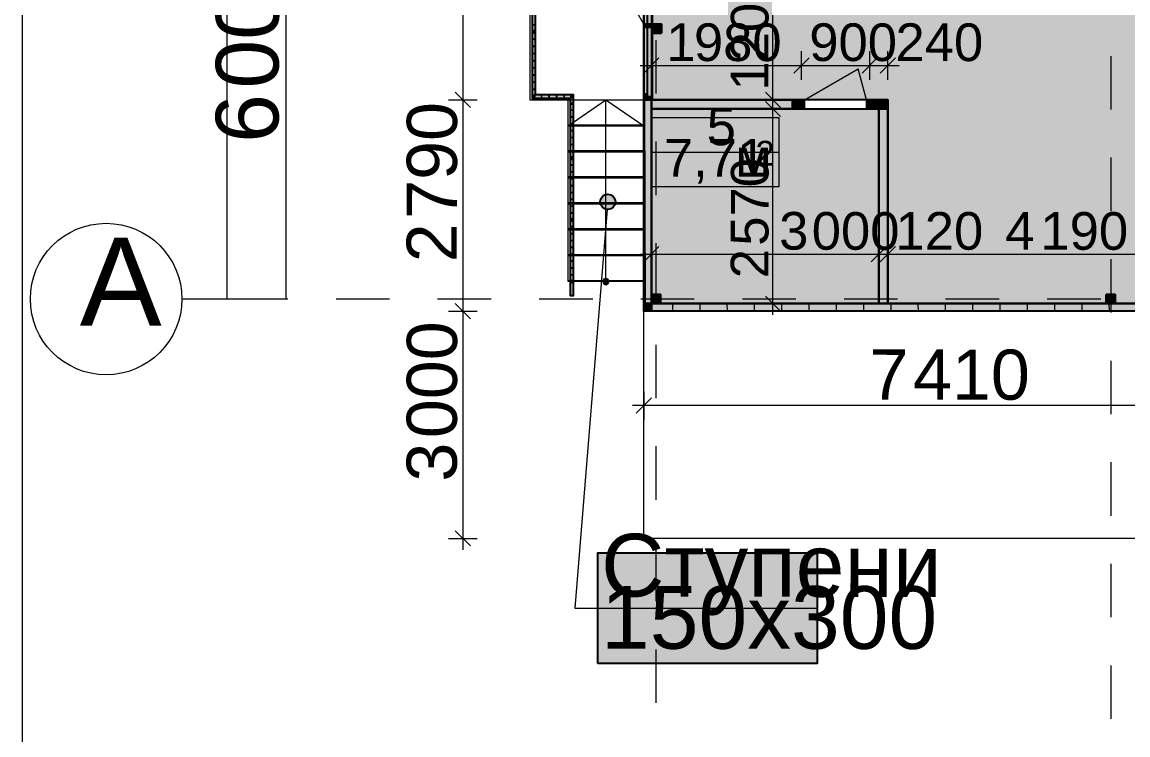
# Model space of a CAD drawing. Extents: x 8 to 21351, y 0 to 420.
# Drawn here: x 19907.7 to 19980.7, y 149.1 to 196.2 of the extents above; entities that cross this region are included whole.
import ezdxf

# ---------------------------------------------------------------- set-up
doc = ezdxf.new("R2010")
doc.units = 0
doc.styles.add('TEYPDFCAD_TEXT', font='arial.ttf')

msp = doc.modelspace()

# ---------------------------------------------------------------- hatches: boundary and pattern name
at = {"true_color": 0xffffff}
for points in [[(20279.756, 191.027), (20279.829, 191.027), (20279.829, 177.578), (19964.828, 177.58), (19964.828, 191.028), (19949.305, 191.029), (19949.306, 208.529), (19972.729, 208.529), (19972.729, 224.978), (19949.228, 224.979), (19949.228, 268.179), (20279.829, 268.177), (20279.829, 224.778), (20279.829, 208.528), (20279.756, 208.528)], [(19941.591, 208.166), (19941.366, 208.391), (19941.366, 191.141), (19941.591, 191.366)], [(19948.728, 191.029), (19948.728, 208.529), (19949.228, 208.529), (19949.228, 191.029)], [(19948.728, 191.029), (19948.728, 208.529), (19949.228, 208.529), (19949.228, 191.029)], [(19948.728, 208.154), (19948.728, 191.404), (19948.978, 191.404), (19948.978, 208.154)], [(19941.416, 195.51), (19941.434, 195.466), (19941.478, 195.447), (19941.523, 195.466), (19941.541, 195.51), (19941.523, 195.554), (19941.478, 195.572), (19941.434, 195.554)], [(19948.728, 195.829), (19949.303, 195.829), (19949.303, 196.029), (19948.728, 196.029)], [(19948.728, 191.229), (19949.303, 191.229), (19949.303, 195.829), (19948.728, 195.829)], [(19949.903, 195.429), (19949.303, 195.429), (19949.303, 196.029), (19949.903, 196.029)], [(19941.366, 191.141), (19943.728, 191.141), (19943.866, 191.141), (19943.866, 190.754), (19944.091, 190.754), (19944.091, 191.366), (19943.978, 191.366), (19943.728, 191.366), (19941.591, 191.366)], [(19941.416, 191.254), (19941.434, 191.209), (19941.478, 191.191), (19941.523, 191.209), (19941.541, 191.254), (19941.523, 191.298), (19941.478, 191.316), (19941.434, 191.298)], [(19943.978, 191.191), (19944.022, 191.209), (19944.04, 191.254), (19944.022, 191.298), (19943.978, 191.316), (19943.934, 191.298), (19943.916, 191.254), (19943.934, 191.209)], [(19948.978, 191.029), (19948.978, 191.404), (19948.728, 191.404), (19948.728, 191.029)], [(19948.728, 191.029), (19949.303, 191.029), (19949.303, 191.229), (19948.728, 191.229)], [(19943.866, 179.029), (19944.091, 179.029), (19944.091, 190.004), (19944.091, 190.254), (19944.091, 190.754), (19943.866, 190.754), (19943.866, 190.254), (19943.866, 190.004)], [(19948.728, 177.579), (19948.728, 191.029), (19949.228, 191.029), (19949.228, 177.579)], [(19949.228, 190.429), (19949.228, 191.029), (19958.528, 191.029), (19958.528, 190.429)], [(19949.228, 177.579), (19949.228, 190.429), (19964.228, 190.428), (19964.228, 177.578)], [(19959.128, 190.429), (19958.528, 190.429), (19958.528, 191.029), (19959.128, 191.029)], [(19959.128, 191.029), (19959.128, 190.454), (19959.328, 190.454), (19959.328, 191.029)], [(19963.628, 190.453), (19963.628, 191.028), (19963.428, 191.028), (19963.428, 190.453)], [(19964.228, 190.428), (19963.628, 190.428), (19963.628, 191.028), (19964.228, 191.028)], [(19964.228, 190.428), (19964.228, 191.028), (19964.828, 191.028)], [(19964.228, 190.428), (19964.828, 191.028), (19964.828, 190.428)], [(19964.228, 190.428), (19964.828, 190.428), (19964.828, 177.578), (19964.228, 177.578)], [(19943.916, 187.179), (19943.934, 187.134), (19943.978, 187.116), (19944.023, 187.134), (19944.041, 187.179), (19944.023, 187.223), (19943.978, 187.241), (19943.934, 187.223)], [(19943.916, 183.104), (19943.934, 183.059), (19943.978, 183.041), (19944.023, 183.059), (19944.041, 183.104), (19944.023, 183.148), (19943.978, 183.166), (19943.934, 183.148)], [(19944.091, 179.029), (19943.866, 179.029), (19943.866, 178.113), (19944.091, 178.113)], [(19943.916, 179.029), (19943.934, 178.984), (19943.978, 178.966), (19944.023, 178.984), (19944.041, 179.029), (19944.023, 179.073), (19943.978, 179.091), (19943.934, 179.073)], [(19949.228, 177.579), (19949.228, 178.179), (19949.828, 178.179), (19949.828, 177.579)], [(19979.228, 178.178), (19979.828, 178.178), (19979.828, 177.578), (19979.228, 177.578)], [(19948.728, 177.079), (19948.728, 177.579), (19949.228, 177.579)], [(19949.228, 177.579), (19949.228, 177.079), (19948.728, 177.079)], [(19949.228, 177.079), (19949.228, 177.579), (19985.778, 177.578), (19985.778, 177.078)], [(19945.704, 153.825), (19945.704, 161.121), (19960.173, 161.121), (19960.173, 153.825)]]:
    msp.add_hatch(color=0, dxfattribs=at).paths.add_polyline_path(points)
at = {"true_color": 0xff5e5e}
msp.add_hatch(color=0, dxfattribs=at).paths.add_polyline_path([(19946.001, 183.942), (19945.892, 184.104), (19945.853, 184.295), (19945.891, 184.486), (19945.999, 184.649), (19946.161, 184.758), (19946.352, 184.796), (19946.543, 184.759), (19946.706, 184.651), (19946.815, 184.489), (19946.853, 184.298), (19946.816, 184.107), (19946.708, 183.944), (19946.546, 183.835), (19946.355, 183.796), (19946.164, 183.834)])
at = {"true_color": 0xffaa78}
msp.add_hatch(color=0, dxfattribs=at).paths.add_polyline_path([(19946.041, 179.029), (19946.096, 178.896), (19946.228, 178.841), (19946.361, 178.896), (19946.416, 179.029), (19946.361, 179.161), (19946.228, 179.216), (19946.096, 179.161)])

# ---------------------------------------------------------------- linework, layer by layer
at = {"color": 7, "lineweight": 20}
msp.add_line((19907.715, 291.981), (19907.715, 4.98), dxfattribs=at)
at = {"color": 7, "lineweight": 15}
for p, q in [((19921.233, 177.879), (19921.233, 267.879)), ((19936.788, 208.529), (19936.788, 191.029)), ((19941.228, 191.004), (19941.228, 208.529)), ((19948.728, 208.529), (19948.728, 191.029)), ((19948.728, 208.154), (19948.728, 191.404)), ((19948.978, 191.404), (19948.978, 208.154)), ((19949.228, 208.529), (19949.228, 191.029)), ((19957.246, 191.029), (19957.246, 208.529)), ((19925.126, 177.879), (19925.126, 207.879)), ((19948.728, 196.029), (19946.853, 199.276)), ((19948.728, 195.829), (19948.728, 196.029)), ((19948.728, 196.029), (19949.303, 196.029)), ((19948.728, 191.229), (19948.728, 195.829)), ((19948.728, 195.829), (19949.303, 195.829)), ((19949.303, 195.829), (19948.728, 195.829)), ((19949.303, 196.029), (19949.303, 195.829)), ((19949.303, 195.829), (19949.303, 191.229)), ((19949.528, 194.972), (19949.528, 191.444)), ((19949.228, 192.357), (19949.228, 194.232)), ((19959.128, 192.357), (19959.128, 194.232)), ((19963.628, 192.356), (19963.628, 194.231)), ((19964.828, 192.356), (19964.828, 194.231)), ((19949.728, 193.794), (19948.728, 192.794)), ((19959.628, 193.794), (19958.628, 192.794)), ((19964.128, 193.794), (19963.128, 192.794)), ((19964.328, 192.794), (19965.328, 193.794)), ((19979.528, 193.914), (19979.528, 190.386)), ((19948.478, 193.294), (19949.228, 193.294)), ((19949.228, 193.294), (19959.128, 193.294)), ((19959.128, 193.294), (19963.628, 193.294)), ((19959.328, 191.029), (19962.879, 193.078)), ((19963.428, 191.028), (19962.879, 193.078)), ((19963.628, 193.294), (19964.828, 193.294)), ((19964.828, 193.294), (19965.578, 193.294)), ((19937.288, 190.529), (19936.288, 191.529)), ((19948.978, 191.404), (19948.728, 191.404)), ((19948.728, 191.404), (19948.728, 191.029)), ((19949.303, 191.229), (19948.728, 191.229)), ((19948.728, 191.029), (19948.728, 191.229)), ((19948.728, 191.229), (19949.303, 191.229)), ((19948.978, 191.029), (19948.978, 191.404)), ((19949.303, 191.229), (19949.303, 191.029)), ((19956.746, 191.529), (19957.746, 190.529)), ((19935.851, 191.029), (19937.726, 191.029)), ((19936.788, 191.029), (19936.788, 177.079)), ((19948.728, 191.004), (19941.228, 191.004)), ((19948.728, 191.029), (19948.728, 177.579)), ((19948.728, 191.029), (19948.978, 191.029)), ((19948.728, 191.029), (19948.978, 191.029)), ((19949.303, 191.029), (19948.728, 191.029)), ((19948.728, 191.029), (19949.228, 191.029)), ((19948.728, 191.029), (19949.228, 191.029)), ((19948.728, 162.079), (19948.728, 191.004)), ((19948.978, 191.029), (19949.228, 191.029)), ((19949.228, 177.579), (19949.228, 191.029)), ((19958.528, 191.029), (19949.228, 191.029)), ((19949.228, 191.029), (19949.228, 190.429)), ((19949.228, 190.429), (19958.528, 190.429)), ((19958.183, 191.029), (19956.308, 191.029)), ((19958.183, 190.429), (19956.308, 190.429)), ((19956.746, 190.929), (19957.746, 189.929)), ((19957.245, 177.579), (19957.245, 190.429)), ((19957.246, 190.429), (19957.246, 191.029)), ((19959.128, 191.029), (19959.128, 190.454)), ((19959.128, 191.029), (19959.328, 191.029)), ((19959.128, 190.454), (19959.128, 191.029)), ((19959.128, 191.029), (19959.128, 190.454)), ((19959.128, 191.029), (19959.128, 190.454)), ((19959.128, 190.454), (19959.128, 190.429)), ((19959.328, 190.454), (19959.128, 190.454)), ((19959.128, 190.454), (19959.128, 190.429)), ((19959.328, 191.029), (19959.328, 190.454)), ((19963.428, 190.453), (19963.428, 191.028)), ((19963.428, 191.028), (19963.628, 191.028)), ((19963.628, 190.453), (19963.428, 190.453)), ((19963.628, 191.028), (19963.628, 190.453)), ((19963.628, 191.028), (19963.628, 190.453)), ((19963.628, 191.028), (19963.628, 190.453)), ((19963.628, 191.028), (19963.628, 190.453)), ((19963.628, 190.453), (19963.628, 190.428)), ((19963.628, 190.453), (19963.628, 190.428)), ((19964.828, 191.028), (19964.228, 191.028)), ((19964.228, 190.428), (19964.228, 177.578)), ((19964.828, 177.578), (19964.828, 191.028)), ((19957.653, 189.837), (19949.253, 189.837)), ((19949.253, 189.837), (19949.253, 187.568)), ((19957.653, 187.568), (19957.653, 189.837)), ((19949.528, 188.269), (19949.528, 184.741)), ((19949.253, 187.568), (19949.253, 185.299)), ((19949.253, 187.568), (19957.653, 187.568)), ((19949.253, 187.568), (19957.653, 187.568)), ((19957.653, 185.299), (19957.653, 187.568)), ((19979.528, 187.211), (19979.528, 183.683)), ((19949.253, 185.299), (19957.653, 185.299)), ((19949.228, 179.905), (19949.228, 181.78)), ((19964.228, 179.904), (19964.228, 181.779)), ((19964.828, 179.904), (19964.828, 181.779)), ((19949.728, 181.342), (19948.728, 180.342)), ((19949.528, 181.566), (19949.528, 178.039)), ((19964.728, 181.342), (19963.728, 180.342)), ((19965.328, 181.342), (19964.328, 180.342)), ((19948.478, 180.842), (19949.228, 180.842)), ((19949.228, 180.842), (19964.228, 180.842)), ((19964.228, 180.842), (19964.828, 180.842)), ((19964.828, 180.842), (19985.778, 180.842)), ((19979.528, 180.508), (19979.528, 176.98)), ((19956.745, 178.079), (19957.745, 177.079)), ((19923.258, 177.879), (19918.258, 177.879)), ((19925.247, 177.879), (19923.258, 177.879)), ((19931.95, 177.879), (19928.422, 177.879)), ((19938.652, 177.879), (19935.124, 177.879)), ((19937.288, 176.579), (19936.288, 177.579)), ((19945.355, 177.879), (19941.827, 177.879)), ((19952.058, 177.879), (19948.53, 177.879)), ((19948.728, 177.079), (19948.728, 177.579)), ((19985.778, 177.578), (19949.228, 177.579)), ((19958.761, 177.879), (19955.233, 177.879)), ((19958.183, 177.579), (19956.308, 177.579)), ((19957.245, 176.829), (19957.245, 177.579)), ((19965.464, 177.878), (19961.936, 177.879)), ((19964.228, 177.578), (19964.828, 177.578)), ((19972.166, 177.878), (19968.638, 177.878)), ((19978.869, 177.878), (19975.341, 177.878)), ((19935.851, 177.079), (19937.726, 177.079)), ((19936.788, 177.079), (19936.788, 162.079)), ((19948.728, 177.079), (19985.778, 177.078)), ((19949.528, 174.864), (19949.528, 171.336)), ((19979.528, 173.805), (19979.528, 170.278)), ((19948.728, 171.787), (19948.728, 169.912)), ((19948.728, 170.85), (19947.978, 170.85)), ((19949.228, 171.35), (19948.228, 170.35)), ((19985.778, 170.85), (19948.728, 170.85)), ((19949.528, 168.161), (19949.528, 164.633)), ((19979.528, 167.103), (19979.528, 163.575)), ((19935.851, 162.079), (19937.726, 162.079)), ((19936.288, 162.579), (19937.288, 161.579)), ((19936.788, 162.079), (19936.788, 161.329)), ((20280.329, 162.077), (19948.728, 162.079)), ((19949.528, 161.458), (19949.528, 157.93)), ((19979.528, 160.4), (19979.528, 156.872)), ((19949.528, 154.755), (19949.528, 151.227)), ((19979.528, 153.697), (19979.528, 150.169))]:
    msp.add_line(p, q, dxfattribs=at)
at = {"color": 0, "lineweight": 0, "true_color": 0x5c5c5c}
for p, q in [((19941.366, 208.391), (19941.366, 191.141)), ((19941.591, 191.366), (19941.591, 208.166)), ((19941.434, 195.554), (19941.416, 195.51)), ((19941.416, 195.51), (19941.434, 195.466)), ((19941.528, 195.983), (19941.428, 195.983)), ((19941.478, 195.572), (19941.434, 195.554)), ((19941.478, 195.933), (19941.478, 196.033)), ((19941.523, 195.554), (19941.479, 195.572)), ((19941.541, 195.51), (19941.523, 195.554)), ((19941.523, 195.466), (19941.541, 195.51)), ((19941.528, 195.037), (19941.428, 195.037)), ((19941.434, 195.466), (19941.478, 195.447)), ((19941.478, 195.447), (19941.522, 195.466)), ((19941.478, 194.987), (19941.478, 195.087)), ((19941.528, 194.564), (19941.428, 194.564)), ((19941.528, 194.091), (19941.428, 194.091)), ((19941.478, 194.514), (19941.478, 194.614)), ((19941.478, 194.041), (19941.478, 194.141)), ((19941.528, 193.618), (19941.428, 193.618)), ((19941.478, 193.568), (19941.478, 193.668)), ((19941.528, 193.145), (19941.428, 193.145)), ((19941.528, 192.672), (19941.428, 192.672)), ((19941.478, 193.095), (19941.478, 193.195)), ((19941.478, 192.622), (19941.478, 192.722)), ((19941.528, 192.199), (19941.428, 192.199)), ((19941.478, 192.149), (19941.478, 192.249)), ((19941.366, 191.141), (19943.728, 191.141)), ((19941.434, 191.298), (19941.416, 191.254)), ((19941.416, 191.254), (19941.434, 191.209)), ((19941.528, 191.727), (19941.428, 191.727)), ((19941.478, 191.316), (19941.434, 191.298)), ((19941.434, 191.209), (19941.478, 191.191)), ((19941.478, 191.677), (19941.478, 191.777)), ((19941.478, 191.191), (19941.522, 191.209)), ((19941.523, 191.298), (19941.479, 191.316)), ((19941.541, 191.254), (19941.523, 191.298)), ((19941.523, 191.209), (19941.541, 191.254)), ((19943.728, 191.366), (19941.591, 191.366)), ((19942.028, 191.254), (19941.928, 191.254)), ((19941.978, 191.304), (19941.978, 191.204)), ((19942.528, 191.254), (19942.428, 191.254)), ((19942.478, 191.304), (19942.478, 191.204)), ((19943.028, 191.254), (19942.928, 191.254)), ((19942.978, 191.304), (19942.978, 191.204)), ((19943.528, 191.254), (19943.428, 191.254)), ((19943.478, 191.304), (19943.478, 191.204)), ((19943.978, 191.366), (19943.728, 191.366)), ((19943.728, 191.141), (19943.866, 191.141)), ((19943.866, 191.141), (19943.866, 190.754)), ((19943.934, 191.298), (19943.916, 191.254)), ((19943.916, 191.254), (19943.934, 191.209)), ((19943.978, 191.316), (19943.934, 191.298)), ((19943.934, 191.209), (19943.978, 191.191)), ((19944.091, 191.366), (19943.978, 191.366)), ((19943.978, 191.191), (19944.022, 191.209)), ((19944.023, 191.298), (19943.979, 191.316)), ((19944.041, 191.254), (19944.023, 191.298)), ((19944.023, 191.209), (19944.041, 191.254)), ((19944.091, 190.754), (19944.091, 191.366)), ((19943.866, 190.754), (19943.866, 190.254)), ((19944.028, 190.801), (19943.928, 190.801)), ((19943.978, 190.751), (19943.978, 190.851)), ((19943.978, 190.298), (19943.978, 190.398)), ((19944.091, 190.254), (19944.091, 190.754)), ((19943.866, 190.254), (19943.866, 190.004)), ((19943.866, 190.004), (19943.866, 179.029)), ((19944.028, 190.348), (19943.928, 190.348)), ((19944.028, 189.895), (19943.928, 189.895)), ((19943.978, 189.845), (19943.978, 189.945)), ((19944.091, 190.004), (19944.091, 190.254)), ((19944.091, 179.029), (19944.091, 190.004)), ((19944.028, 189.442), (19943.928, 189.442)), ((19944.028, 188.99), (19943.928, 188.99)), ((19943.978, 189.392), (19943.978, 189.492)), ((19943.978, 188.94), (19943.978, 189.04)), ((19944.028, 188.537), (19943.928, 188.537)), ((19943.978, 188.487), (19943.978, 188.587)), ((19944.028, 188.084), (19943.928, 188.084)), ((19944.028, 187.631), (19943.928, 187.631)), ((19943.978, 188.034), (19943.978, 188.134)), ((19943.978, 187.581), (19943.978, 187.681)), ((19943.934, 187.223), (19943.916, 187.179)), ((19943.916, 187.179), (19943.934, 187.134)), ((19943.978, 187.241), (19943.934, 187.223)), ((19943.934, 187.134), (19943.978, 187.116)), ((19943.978, 187.116), (19944.022, 187.134)), ((19943.978, 186.676), (19943.978, 186.776)), ((19944.023, 187.223), (19943.979, 187.241)), ((19944.041, 187.179), (19944.023, 187.223)), ((19944.023, 187.134), (19944.041, 187.179)), ((19944.028, 186.726), (19943.928, 186.726)), ((19944.028, 186.273), (19943.928, 186.273)), ((19943.978, 186.223), (19943.978, 186.323)), ((19944.028, 185.82), (19943.928, 185.82)), ((19944.028, 185.367), (19943.928, 185.367)), ((19943.978, 185.77), (19943.978, 185.87)), ((19943.978, 185.317), (19943.978, 185.417)), ((19944.028, 184.915), (19943.928, 184.915)), ((19943.978, 184.865), (19943.978, 184.965)), ((19944.028, 184.462), (19943.928, 184.462)), ((19944.028, 184.009), (19943.928, 184.009)), ((19943.978, 184.412), (19943.978, 184.512)), ((19943.978, 183.959), (19943.978, 184.059)), ((19943.934, 183.148), (19943.916, 183.104)), ((19943.916, 183.104), (19943.934, 183.059)), ((19944.028, 183.556), (19943.928, 183.556)), ((19943.978, 183.166), (19943.934, 183.148)), ((19943.978, 183.506), (19943.978, 183.606)), ((19944.023, 183.148), (19943.979, 183.166)), ((19944.041, 183.104), (19944.023, 183.148)), ((19944.023, 183.059), (19944.041, 183.104)), ((19944.028, 182.651), (19943.928, 182.651)), ((19943.934, 183.059), (19943.978, 183.041)), ((19943.978, 183.041), (19944.022, 183.059)), ((19943.978, 182.601), (19943.978, 182.701)), ((19944.028, 182.198), (19943.928, 182.198)), ((19944.028, 181.745), (19943.928, 181.745)), ((19943.978, 182.148), (19943.978, 182.248)), ((19943.978, 181.695), (19943.978, 181.795)), ((19944.028, 181.292), (19943.928, 181.292)), ((19943.978, 181.242), (19943.978, 181.342)), ((19944.028, 180.84), (19943.928, 180.84)), ((19944.028, 180.387), (19943.928, 180.387)), ((19943.978, 180.79), (19943.978, 180.89)), ((19943.978, 180.337), (19943.978, 180.437)), ((19944.028, 179.934), (19943.928, 179.934)), ((19944.028, 179.481), (19943.928, 179.481)), ((19943.978, 179.884), (19943.978, 179.984)), ((19943.978, 179.431), (19943.978, 179.531)), ((19943.866, 179.029), (19943.866, 178.113)), ((19943.934, 179.073), (19943.916, 179.029)), ((19943.916, 179.029), (19943.934, 178.984)), ((19943.978, 179.091), (19943.934, 179.073)), ((19943.934, 178.984), (19943.978, 178.966)), ((19944.022, 179.073), (19943.978, 179.091)), ((19943.978, 178.966), (19944.022, 178.984)), ((19944.022, 178.984), (19944.04, 179.029)), ((19944.041, 179.029), (19944.023, 179.073)), ((19944.091, 178.113), (19944.091, 179.029)), ((19943.866, 178.113), (19944.091, 178.113))]:
    msp.add_line(p, q, dxfattribs=at)
at = {"color": 0, "lineweight": 30, "true_color": 0x020fa8}
for p, q in [((19949.303, 195.429), (19949.303, 196.029)), ((19949.303, 196.029), (19949.903, 196.029)), ((19949.903, 196.029), (19949.903, 195.429)), ((19949.903, 195.429), (19949.303, 195.429)), ((19958.528, 190.429), (19958.528, 191.029)), ((19958.528, 191.029), (19959.128, 191.029)), ((19959.128, 190.429), (19958.528, 190.429)), ((19959.128, 191.029), (19959.128, 190.429)), ((19963.628, 190.428), (19963.628, 191.028)), ((19963.628, 191.028), (19964.228, 191.028)), ((19964.228, 190.428), (19963.628, 190.428)), ((19964.228, 191.028), (19964.228, 190.428)), ((19949.828, 178.179), (19949.228, 178.179)), ((19949.828, 177.579), (19949.828, 178.179)), ((19979.828, 178.178), (19979.228, 178.178)), ((19979.228, 178.178), (19979.228, 177.578)), ((19979.828, 177.578), (19979.828, 178.178))]:
    msp.add_line(p, q, dxfattribs=at)
at = {"color": 0, "lineweight": 15, "true_color": 0x020fa8}
for p, q in [((19949.303, 195.429), (19949.903, 196.029)), ((19949.903, 195.429), (19949.303, 196.029)), ((19958.528, 190.429), (19959.128, 191.029)), ((19959.128, 190.429), (19958.528, 191.029)), ((19963.628, 190.428), (19964.228, 191.028)), ((19964.228, 190.428), (19963.628, 191.028)), ((19949.228, 177.579), (19949.828, 178.179)), ((19949.828, 177.579), (19949.228, 178.179)), ((19979.228, 177.578), (19979.828, 178.178)), ((19979.828, 177.578), (19979.228, 178.178))]:
    msp.add_line(p, q, dxfattribs=at)
at = {"color": 0, "lineweight": 15, "true_color": 0x7f7f7f}
for p, q in [((19943.728, 189.314), (19943.728, 191.029)), ((19943.728, 191.029), (19948.728, 191.029)), ((19943.728, 189.314), (19946.228, 191.029)), ((19946.228, 189.314), (19946.228, 191.029)), ((19946.228, 191.029), (19948.728, 189.314)), ((19948.728, 191.029), (19948.728, 189.314)), ((19943.728, 189.389), (19948.728, 189.389)), ((19943.728, 187.6), (19943.728, 189.314)), ((19943.728, 189.314), (19948.728, 189.314)), ((19948.728, 189.314), (19943.728, 189.314)), ((19946.228, 180.743), (19946.228, 189.314)), ((19948.728, 189.314), (19948.728, 187.6)), ((19943.728, 187.675), (19948.728, 187.675)), ((19943.728, 185.886), (19943.728, 187.6)), ((19943.728, 187.6), (19948.728, 187.6)), ((19948.728, 187.6), (19943.728, 187.6)), ((19948.728, 187.6), (19948.728, 185.886)), ((19943.728, 185.961), (19948.728, 185.961)), ((19943.728, 184.171), (19943.728, 185.886)), ((19943.728, 185.886), (19948.728, 185.886)), ((19948.728, 185.886), (19943.728, 185.886)), ((19948.728, 185.886), (19948.728, 184.171)), ((19943.728, 184.246), (19948.728, 184.246)), ((19943.728, 182.457), (19943.728, 184.171)), ((19943.728, 184.171), (19948.728, 184.171)), ((19948.728, 184.171), (19943.728, 184.171)), ((19948.728, 184.171), (19948.728, 182.457)), ((19943.728, 182.532), (19948.728, 182.532)), ((19943.728, 180.743), (19943.728, 182.457)), ((19943.728, 182.457), (19948.728, 182.457)), ((19948.728, 182.457), (19943.728, 182.457)), ((19948.728, 182.457), (19948.728, 180.743)), ((19943.728, 180.818), (19948.728, 180.818)), ((19943.728, 179.029), (19943.728, 180.743)), ((19943.728, 180.743), (19948.728, 180.743)), ((19948.728, 180.743), (19943.728, 180.743)), ((19946.228, 179.029), (19946.228, 180.743)), ((19948.728, 180.743), (19948.728, 179.029)), ((19943.728, 179.104), (19948.728, 179.104)), ((19948.728, 179.029), (19943.728, 179.029)), ((19946.041, 179.029), (19946.096, 179.161)), ((19946.096, 178.896), (19946.041, 179.029)), ((19946.096, 179.161), (19946.228, 179.216)), ((19946.228, 178.841), (19946.096, 178.896)), ((19946.228, 179.216), (19946.361, 179.161)), ((19946.361, 178.896), (19946.228, 178.841)), ((19946.361, 179.161), (19946.416, 179.029)), ((19946.416, 179.029), (19946.361, 178.896))]:
    msp.add_line(p, q, dxfattribs=at)
at = {"color": 0, "lineweight": 5, "true_color": 0x53b368}
for p, q in [((19948.837, 177.579), (19948.791, 191.029)), ((19959.093, 190.429), (19959.091, 191.029)), ((19948.838, 177.188), (19948.837, 177.579)), ((19950.638, 177.079), (19950.636, 177.579)), ((19952.438, 177.079), (19952.436, 177.579)), ((19954.238, 177.079), (19954.236, 177.579)), ((19956.038, 177.079), (19956.036, 177.579)), ((19957.838, 177.079), (19957.836, 177.579)), ((19959.638, 177.079), (19959.636, 177.579)), ((19961.438, 177.079), (19961.436, 177.579)), ((19963.238, 177.078), (19963.236, 177.578)), ((19965.038, 177.078), (19965.036, 177.578)), ((19966.838, 177.078), (19966.836, 177.578)), ((19968.639, 177.078), (19968.637, 177.578)), ((19970.439, 177.078), (19970.437, 177.578)), ((19972.239, 177.078), (19972.237, 177.578)), ((19974.039, 177.078), (19974.037, 177.578)), ((19975.839, 177.078), (19975.837, 177.578)), ((19977.639, 177.078), (19977.637, 177.578)), ((19979.439, 177.078), (19979.437, 177.578)), ((19948.838, 177.079), (19948.838, 177.188))]:
    msp.add_line(p, q, dxfattribs=at)
at = {"color": 0, "lineweight": 9, "true_color": 0xff5e5e}
for p, q in [((19946.313, 183.798), (19944.174, 157.473)), ((19944.174, 157.473), (19945.705, 157.473)), ((19945.704, 157.473), (19960.173, 157.473))]:
    msp.add_line(p, q, dxfattribs=at)
at = {"color": 0, "true_color": 0xffffff}
for points in [[(20279.756, 191.027), (20279.829, 191.027), (20279.829, 177.578), (19964.828, 177.58), (19964.828, 191.028), (19949.305, 191.029), (19949.306, 208.529), (19972.729, 208.529), (19972.729, 224.978), (19949.228, 224.979), (19949.228, 268.179), (20279.829, 268.177), (20279.829, 224.778), (20279.829, 208.528), (20279.756, 208.528)], [(19941.591, 208.166), (19941.366, 208.391), (19941.366, 191.141), (19941.591, 191.366)], [(19948.728, 191.029), (19948.728, 208.529), (19949.228, 208.529), (19949.228, 191.029)], [(19948.728, 191.029), (19948.728, 208.529), (19949.228, 208.529), (19949.228, 191.029)], [(19948.728, 208.154), (19948.728, 191.404), (19948.978, 191.404), (19948.978, 208.154)], [(19941.416, 195.51), (19941.434, 195.466), (19941.478, 195.447), (19941.523, 195.466), (19941.541, 195.51), (19941.523, 195.554), (19941.478, 195.572), (19941.434, 195.554)], [(19948.728, 195.829), (19949.303, 195.829), (19949.303, 196.029), (19948.728, 196.029)], [(19948.728, 191.229), (19949.303, 191.229), (19949.303, 195.829), (19948.728, 195.829)], [(19949.903, 195.429), (19949.303, 195.429), (19949.303, 196.029), (19949.903, 196.029)], [(19941.366, 191.141), (19943.728, 191.141), (19943.866, 191.141), (19943.866, 190.754), (19944.091, 190.754), (19944.091, 191.366), (19943.978, 191.366), (19943.728, 191.366), (19941.591, 191.366)], [(19941.416, 191.254), (19941.434, 191.209), (19941.478, 191.191), (19941.523, 191.209), (19941.541, 191.254), (19941.523, 191.298), (19941.478, 191.316), (19941.434, 191.298)], [(19943.978, 191.191), (19944.022, 191.209), (19944.04, 191.254), (19944.022, 191.298), (19943.978, 191.316), (19943.934, 191.298), (19943.916, 191.254), (19943.934, 191.209)], [(19948.978, 191.029), (19948.978, 191.404), (19948.728, 191.404), (19948.728, 191.029)], [(19948.728, 191.029), (19949.303, 191.029), (19949.303, 191.229), (19948.728, 191.229)], [(19943.866, 179.029), (19944.091, 179.029), (19944.091, 190.004), (19944.091, 190.254), (19944.091, 190.754), (19943.866, 190.754), (19943.866, 190.254), (19943.866, 190.004)], [(19948.728, 177.579), (19948.728, 191.029), (19949.228, 191.029), (19949.228, 177.579)], [(19949.228, 190.429), (19949.228, 191.029), (19958.528, 191.029), (19958.528, 190.429)], [(19949.228, 177.579), (19949.228, 190.429), (19964.228, 190.428), (19964.228, 177.578)], [(19959.128, 190.429), (19958.528, 190.429), (19958.528, 191.029), (19959.128, 191.029)], [(19959.128, 191.029), (19959.128, 190.454), (19959.328, 190.454), (19959.328, 191.029)], [(19963.628, 190.453), (19963.628, 191.028), (19963.428, 191.028), (19963.428, 190.453)], [(19964.228, 190.428), (19963.628, 190.428), (19963.628, 191.028), (19964.228, 191.028)], [(19964.228, 190.428), (19964.228, 191.028), (19964.828, 191.028)], [(19964.228, 190.428), (19964.828, 191.028), (19964.828, 190.428)], [(19964.228, 190.428), (19964.828, 190.428), (19964.828, 177.578), (19964.228, 177.578)], [(19943.916, 187.179), (19943.934, 187.134), (19943.978, 187.116), (19944.023, 187.134), (19944.041, 187.179), (19944.023, 187.223), (19943.978, 187.241), (19943.934, 187.223)], [(19943.916, 183.104), (19943.934, 183.059), (19943.978, 183.041), (19944.023, 183.059), (19944.041, 183.104), (19944.023, 183.148), (19943.978, 183.166), (19943.934, 183.148)], [(19944.091, 179.029), (19943.866, 179.029), (19943.866, 178.113), (19944.091, 178.113)], [(19943.916, 179.029), (19943.934, 178.984), (19943.978, 178.966), (19944.023, 178.984), (19944.041, 179.029), (19944.023, 179.073), (19943.978, 179.091), (19943.934, 179.073)], [(19949.228, 177.579), (19949.228, 178.179), (19949.828, 178.179), (19949.828, 177.579)], [(19979.228, 178.178), (19979.828, 178.178), (19979.828, 177.578), (19979.228, 177.578)], [(19948.728, 177.079), (19948.728, 177.579), (19949.228, 177.579)], [(19949.228, 177.579), (19949.228, 177.079), (19948.728, 177.079)], [(19949.228, 177.079), (19949.228, 177.579), (19985.778, 177.578), (19985.778, 177.078)], [(19945.704, 153.825), (19945.704, 161.121), (19960.173, 161.121), (19960.173, 153.825)]]:
    msp.add_lwpolyline(points, close=True, dxfattribs=at)
at = {"color": 0, "true_color": 0xff5e5e}
msp.add_lwpolyline([(19946.001, 183.942), (19945.892, 184.104), (19945.853, 184.295), (19945.891, 184.486), (19945.999, 184.649), (19946.161, 184.758), (19946.352, 184.796), (19946.543, 184.759), (19946.706, 184.651), (19946.815, 184.489), (19946.853, 184.298), (19946.816, 184.107), (19946.708, 183.944), (19946.546, 183.835), (19946.355, 183.796), (19946.164, 183.834)], close=True, dxfattribs=at)
at = {"color": 0, "true_color": 0xffaa78}
msp.add_lwpolyline([(19946.041, 179.029), (19946.096, 178.896), (19946.228, 178.841), (19946.361, 178.896), (19946.416, 179.029), (19946.361, 179.161), (19946.228, 179.216), (19946.096, 179.161)], close=True, dxfattribs=at)
at = {"color": 0, "lineweight": 9, "true_color": 0xff5e5e}
msp.add_circle((19946.353, 184.296), 0.5, dxfattribs=at)
at = {"color": 7, "lineweight": 15}
msp.add_circle((19913.258, 177.879), 5, dxfattribs=at)

# ---------------------------------------------------------------- texts
at = {"color": 7, "style": 'TEYPDFCAD_TEXT'}
for s, height, rotation, p in [('000', 4.1381, 89.9026, (19924.632, 191.774)), ('120', 2.4836, 89.9026, (19956.946, 191.642)), ('1', 2.484, -0.0974, (19950.209, 193.594)), ('980', 2.4836, -0.0974, (19952.03, 193.591)), ('900', 2.4836, -0.0974, (19959.641, 193.594)), ('240', 2.4836, -0.0974, (19965.328, 193.594)), ('6', 4.138, 89.9026, (19924.626, 188.189)), ('790', 3.3091, 89.9026, (19936.393, 183.17)), ('5', 2.484, -0.0974, (19952.874, 188.033)), ('7,71', 2.4836, -0.04857, (19950.05, 185.964)), ('м', 2.484, -0.0974, (19954.767, 185.964)), ('570', 2.4836, 89.9026, (19956.949, 181.397)), ('3', 2.484, -0.0974, (19957.653, 181.142)), ('000', 2.4836, -0.0974, (19959.804, 181.138)), ('120', 2.4836, -0.0974, (19965.328, 181.142)), ('4', 2.484, -0.0974, (19972.572, 181.142)), ('190', 2.4836, -0.0974, (19974.889, 181.138)), ('2', 3.309, 89.9026, (19936.388, 180.302)), ('2', 2.484, 89.9026, (19956.946, 179.246)), ('000', 3.3091, 89.9026, (19936.393, 168.695)), ('7', 3.309, -0.0974, (19963.612, 171.249)), ('410', 3.3091, -0.0974, (19966.48, 171.244)), ('3', 3.309, 89.9026, (19936.388, 165.827))]:
    msp.add_text(s, height=height, rotation=rotation, dxfattribs=at).set_placement(p)
for s, height, p in [('2', 1.637, (19956.091, 186.684)), ('А', 5.793, (19911.52, 176.129))]:
    msp.add_text(s, height=height, dxfattribs=at).set_placement(p)
at = {"color": 0, "true_color": 0xff5e5e, "style": 'TEYPDFCAD_TEXT'}
for s, rotation, p in [('Ступени', -0.0974, (19945.904, 158.249)), ('150х300', -0.04129, (19945.904, 154.8))]:
    msp.add_text(s, height=4.1381, rotation=rotation, dxfattribs=at).set_placement(p)

doc.saveas('drawing.dxf')
